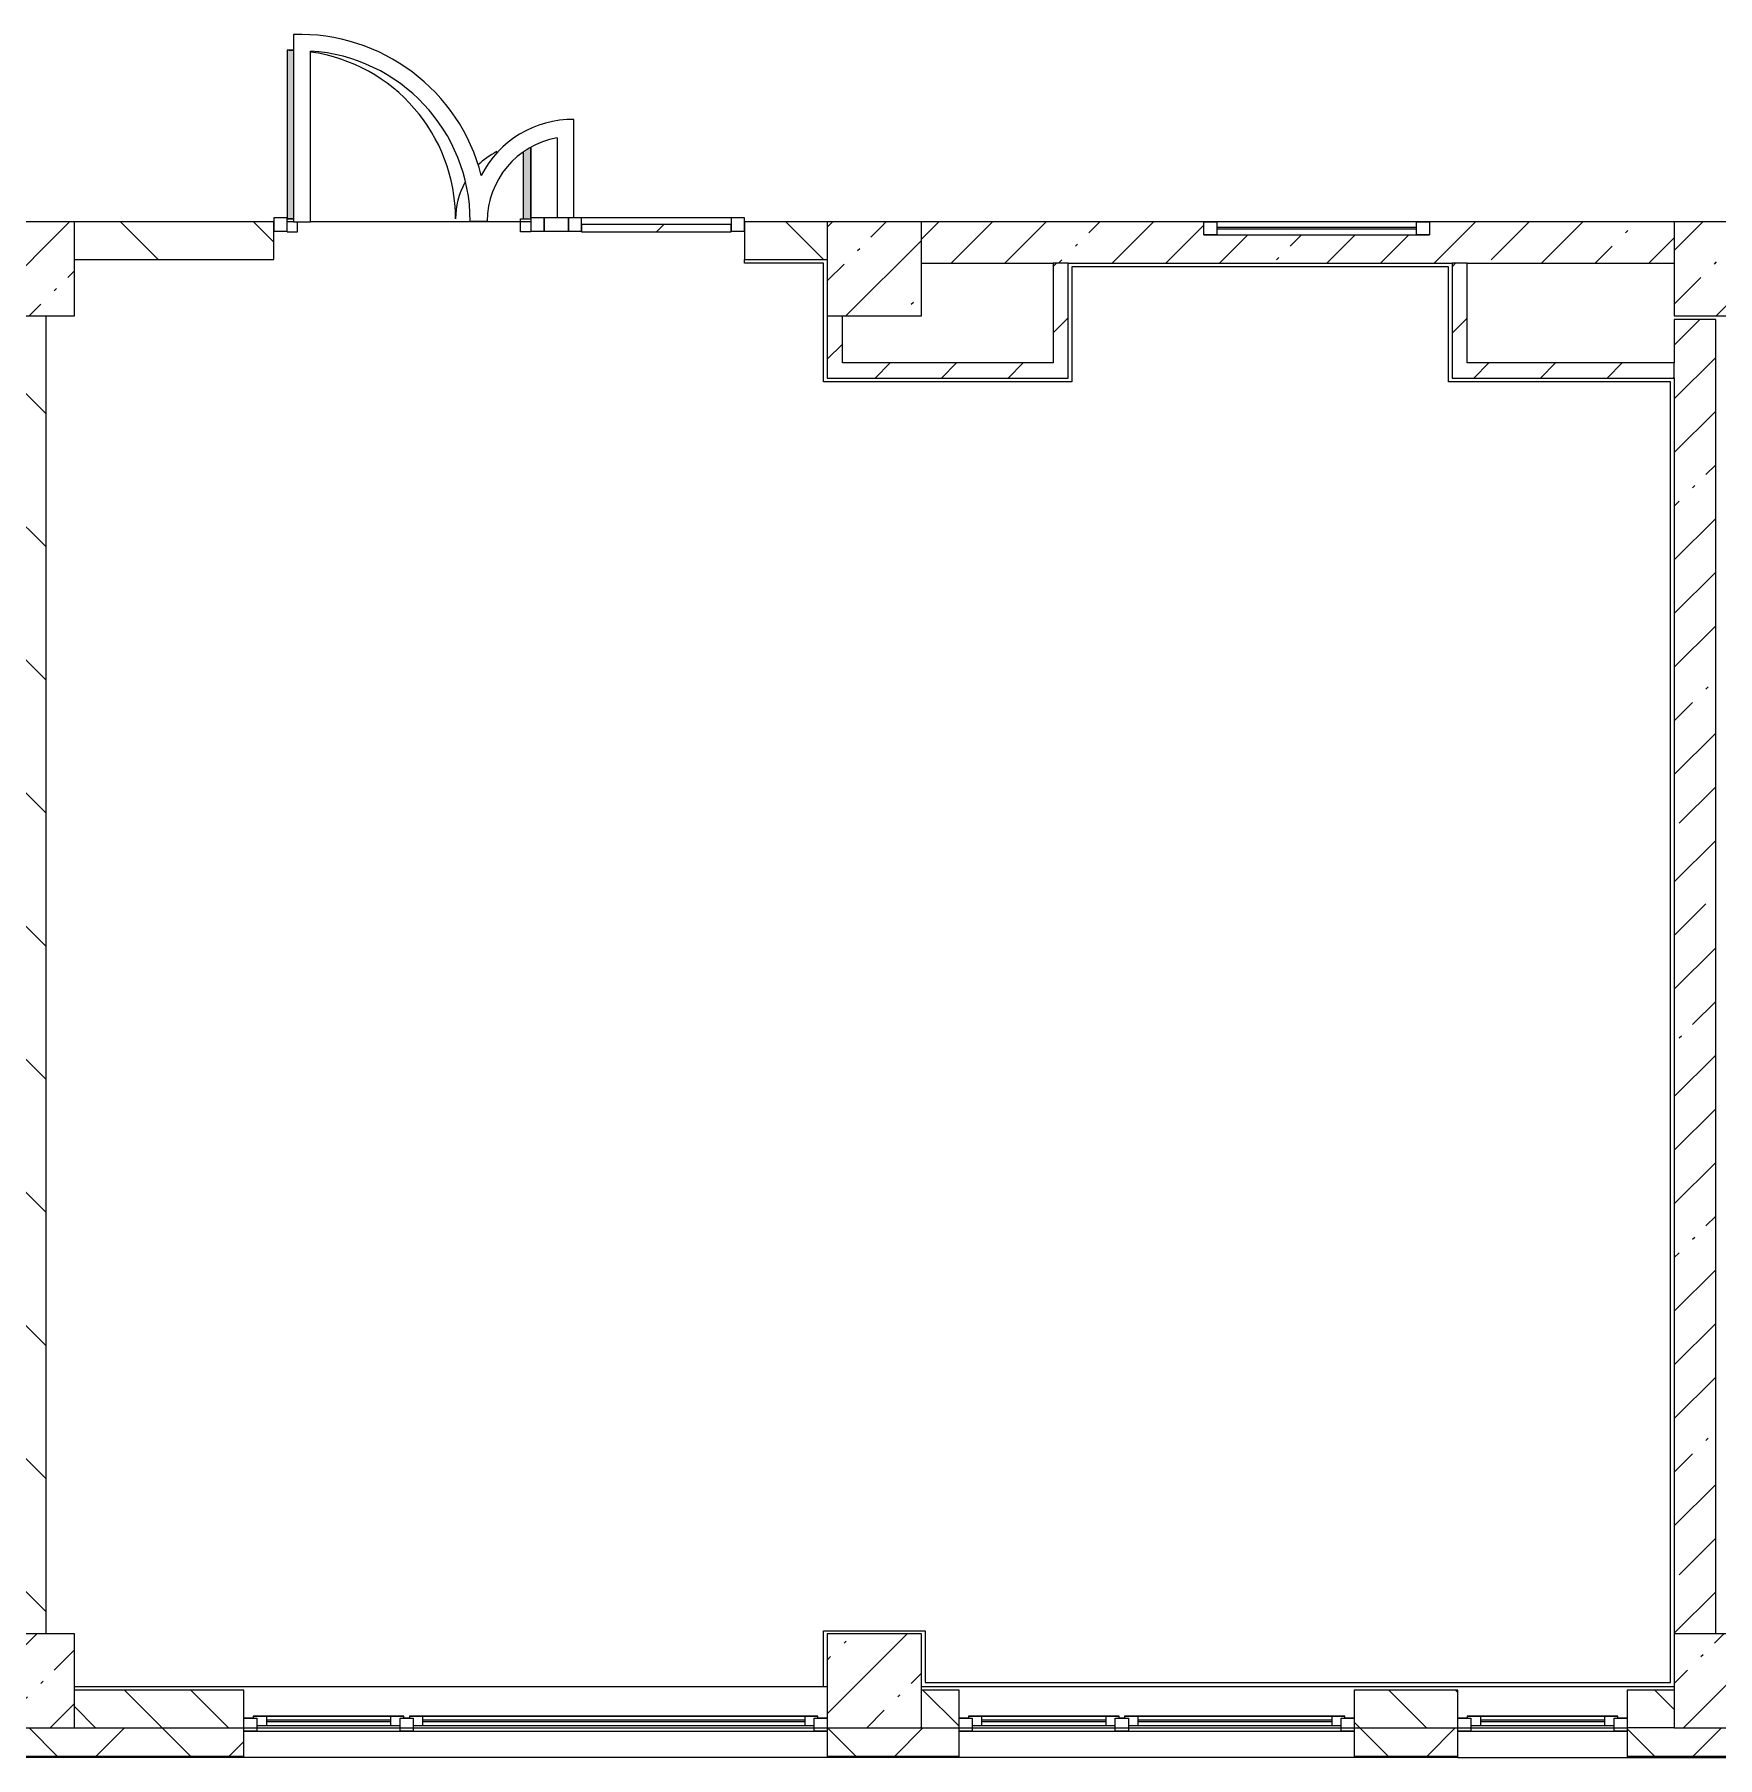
# Model space of a CAD drawing. Header units: millimetres. Extents: x -5714 to 188114, y -8553 to 29000.
# Drawn here: x 117802 to 126744, y -258 to 8895 of the extents above; entities that cross this region are included whole.
import ezdxf

# ---------------------------------------------------------------- set-up
doc = ezdxf.new("R2010")
doc.units = ezdxf.units.MM
for name, color, linetype, lineweight, true_color in [('A-DETL-GENF-5', 7, 'Continuous', 5, 0xaaaaaa), ('A-DOOR-3', 7, 'Continuous', 5, 0xaaaaaa), ('A-DOOR-4', 7, 'Continuous', 5, 0xe2e2e2), ('A-FLOR-2', 7, 'Continuous', 5, 0xaaaaaa)]:
    doc.layers.add(name, color=color, linetype=linetype, lineweight=lineweight, true_color=true_color)
for name, color, linetype, lineweight in [('A-GLAZ-2', 7, 'Continuous', 5), ('A-GLAZ-CURT-2', 7, 'Continuous', 5), ('A-GLAZ-CWMG-2', 7, 'Continuous', 5), ('A-WALL', 7, 'Continuous', 9), ('A-WALL-2', 7, 'Continuous', 5), ('I-WALL-2', 7, 'Continuous', 5), ('S-COLS-2', 7, 'Continuous', 5)]:
    doc.layers.add(name, color=color, linetype=linetype, lineweight=lineweight)
pattern_1 = [(45, (61103.76, 0), (-285.1231, 285.1231), []), (45, (61388.9, 0), (-285.1231, 285.1231), [504.031, -100.806, 16.764, -84.042])]
pattern_2 = [(135, (61103.76, 0), (-353.5534, -353.5534), [])]
pattern_3 = [(45, (61103.76, 0), (-176.7767, 176.7767), [])]

# ---------------------------------------------------------------- blocks, each defined once
blk = doc.blocks.new('BSC_Колонна _Прямоугольная - 500х500-V109-3_9_1_птичка')
at = {"layer": 'S-COLS-2'}
h = blk.add_hatch(dxfattribs=at)
h.set_pattern_fill('FP_45', color=256, style=0, pattern_type=2)
h.set_pattern_definition([(45, (-61160, -7650), (-285.1231, 285.1231), []), (45, (-60874.88, -7650), (-285.123, 285.123), [504.031, -100.806, 16.764, -84.042])])
h.paths.add_polyline_path([(-250, -250), (250, -250), (250, 250), (-250, 250)])
for p, q in [((250, 250), (-250, 250)), ((-250, 250), (-250, -250)), ((250, -250), (250, 250)), ((-250, -250), (250, -250))]:
    blk.add_line(p, q, dxfattribs=at)
blk = doc.blocks.new('BSC_Колонна _Прямоугольная - 500х500-V116-3_9_1_птичка')
at = {"layer": 'S-COLS-2'}
h = blk.add_hatch(dxfattribs=at)
h.set_pattern_fill('FP_52', color=256, style=0, pattern_type=2)
h.set_pattern_definition([(45, (-61160, -150), (-285.123, 285.123), []), (45, (-60874.88, -150), (-285.123, 285.123), [504.031, -100.806, 16.764, -84.042])])
h.paths.add_polyline_path([(-250, -250), (250, -250), (250, 250), (-250, 250)])
for p, q in [((250, 250), (-250, 250)), ((-250, 250), (-250, -250)), ((250, -250), (250, 250)), ((-250, -250), (250, -250))]:
    blk.add_line(p, q, dxfattribs=at)
blk = doc.blocks.new('BSC_Колонна _Прямоугольная - 500х500-V117-3_9_1_птичка')
at = {"layer": 'S-COLS-2'}
h = blk.add_hatch(dxfattribs=at)
h.set_pattern_fill('FP_53', color=256, style=0, pattern_type=2)
h.set_pattern_definition([(45, (-65660, -150), (-285.1231, 285.1231), []), (45, (-65374.88, -150), (-285.1231, 285.1231), [504.031, -100.806, 16.764, -84.042])])
h.paths.add_polyline_path([(-250, -250), (250, -250), (250, 250), (-250, 250)])
for p, q in [((250, 250), (-250, 250)), ((-250, 250), (-250, -250)), ((250, -250), (250, 250)), ((-250, -250), (250, -250))]:
    blk.add_line(p, q, dxfattribs=at)
blk = doc.blocks.new('BSC_Колонна _Прямоугольная - 500х500-V120-3_9_1_птичка')
at = {"layer": 'S-COLS-2'}
h = blk.add_hatch(dxfattribs=at)
h.set_pattern_fill('FP_56', color=256, style=0, pattern_type=2)
h.set_pattern_definition([(45, (-65660, -7650), (-285.1231, 285.1231), []), (45, (-65374.88, -7650), (-285.1231, 285.1231), [504.031, -100.806, 16.764, -84.042])])
h.paths.add_polyline_path([(-250, -250), (250, -250), (250, 22), (220, 22), (220, 30), (250, 30), (250, 250), (-250, 250), (-250, 30)])
for p, q in [((220, 250), (-250, 250)), ((-250, 250), (-250, -250)), ((250, -250), (250, 22)), ((-250, -250), (250, -250))]:
    blk.add_line(p, q, dxfattribs=at)
blk = doc.blocks.new('BSC_Колонна _Прямоугольная - 500х500-V128-3_9_1_птичка')
at = {"layer": 'S-COLS-2'}
h = blk.add_hatch(dxfattribs=at)
h.set_pattern_fill('FP_71', color=256, style=0, pattern_type=2)
h.set_pattern_definition([(45, (-56660, -150), (-285.123, 285.123), []), (45, (-56374.88, -150), (-285.123, 285.123), [504.031, -100.806, 16.764, -84.042])])
h.paths.add_polyline_path([(-250, -250), (250, -250), (250, 250), (-250, 250), (-250, 80.5)])
for p, q in [((250, 250), (-250, 250)), ((-250, 250), (-250, -250)), ((250, -250), (250, 250)), ((-250, -250), (250, -250))]:
    blk.add_line(p, q, dxfattribs=at)
blk = doc.blocks.new('BSC_Колонна _Прямоугольная - 500х500-V129-3_9_1_птичка')
at = {"layer": 'S-COLS-2'}
h = blk.add_hatch(dxfattribs=at)
h.set_pattern_fill('FP_72', color=256, style=0, pattern_type=2)
h.set_pattern_definition([(45, (-56660, -7650), (-285.123, 285.123), []), (45, (-56374.88, -7650), (-285.123, 285.123), [504.031, -100.806, 16.764, -84.042])])
h.paths.add_polyline_path([(-250, -250), (250, -250), (250, 250), (-250, 250)])
for p, q in [((250, 250), (-250, 250)), ((-250, 250), (-250, -250)), ((250, -250), (250, 250)), ((-250, -250), (250, -250))]:
    blk.add_line(p, q, dxfattribs=at)
blk = doc.blocks.new('120_Окно_СКБ_2Ст - 120_Окно_СКБ_2Ст 3100х2500 _мал_створка слева_ 2-22446355-3_9_1_птичка')
at = {"layer": 'A-GLAZ-2'}
for p, q in [((-1550, -127), (-1550, -57)), ((-1550, -57), (-1480, -57)), ((1550, -57), (-1550, -57)), ((-1480, -57), (-1480, -127)), ((650, -87), (-1480, -87)), ((-1480, -87), (-1480, -127)), ((-1430, -137), (-1430, -87)), ((600, -137), (600, -87)), ((650, -127), (650, -57)), ((650, -57), (720, -57)), ((650, -127), (650, -87)), ((720, -57), (720, -127)), ((1480, -87), (720, -87)), ((720, -87), (720, -127)), ((770, -137), (770, -87)), ((1430, -137), (1430, -87)), ((1480, -127), (1480, -57)), ((1480, -57), (1550, -57)), ((1480, -127), (1480, -87)), ((1550, -57), (1550, -127)), ((-1480, -127), (-1550, -127)), ((-1550, -127), (-1500, -127)), ((-1480, -127), (-1500, -127)), ((-1500, -127), (-1500, -137)), ((-1500, -137), (670, -137)), ((670, -137), (-1500, -137)), ((-1430, -107), (600, -107)), ((600, -117), (-1430, -117)), ((720, -127), (650, -127)), ((670, -127), (650, -127)), ((670, -127), (700, -127)), ((670, -137), (670, -127)), ((720, -127), (700, -127)), ((700, -127), (700, -137)), ((700, -137), (1500, -137)), ((1500, -137), (700, -137)), ((770, -107), (1430, -107)), ((1430, -117), (770, -117)), ((1550, -127), (1480, -127)), ((1500, -127), (1480, -127)), ((1500, -127), (1550, -127)), ((1500, -137), (1500, -127))]:
    blk.add_line(p, q, dxfattribs=at)
blk = doc.blocks.new('120_Окно_СКБ_1Ст - 120_Окно_СКБ_1Ст 900х2500_h_-V135-3_9_1_птичка')
at = {"layer": 'A-GLAZ-2'}
for p, q in [((-450, -127), (-450, -57)), ((-450, -57), (-380, -57)), ((450, -57), (-450, -57)), ((-380, -57), (-380, -127)), ((380, -87), (-380, -87)), ((-380, -87), (-380, -127)), ((-330, -137), (-330, -87)), ((330, -137), (330, -87)), ((380, -127), (380, -57)), ((380, -57), (450, -57)), ((380, -127), (380, -87)), ((450, -57), (450, -127)), ((-380, -127), (-450, -127)), ((-450, -127), (-400, -127)), ((-380, -127), (-400, -127)), ((-400, -127), (-400, -137)), ((-400, -137), (400, -137)), ((400, -137), (-400, -137)), ((-330, -107), (330, -107)), ((330, -117), (-330, -117)), ((450, -127), (380, -127)), ((400, -127), (380, -127)), ((400, -127), (450, -127)), ((400, -137), (400, -127))]:
    blk.add_line(p, q, dxfattribs=at)
blk = doc.blocks.new('120_Окно_СКБ_2Ст - 120_Окно_СКБ_2Ст 2100х2400 _мал створка справа_-V136-3_9_1_птичка')
at = {"layer": 'A-GLAZ-2'}
for p, q in [((-1050, -127), (-1050, -57)), ((-1050, -57), (-980, -57)), ((1050, -57), (-1050, -57)), ((-980, -57), (-980, -127)), ((150, -87), (-980, -87)), ((-980, -87), (-980, -127)), ((-930, -137), (-930, -87)), ((100, -137), (100, -87)), ((150, -127), (150, -57)), ((150, -57), (220, -57)), ((150, -127), (150, -87)), ((220, -57), (220, -127)), ((980, -87), (220, -87)), ((220, -87), (220, -127)), ((270, -137), (270, -87)), ((930, -137), (930, -87)), ((980, -127), (980, -57)), ((980, -57), (1050, -57)), ((980, -127), (980, -87)), ((1050, -57), (1050, -127)), ((-980, -127), (-1050, -127)), ((-1050, -127), (-1000, -127)), ((-980, -127), (-1000, -127)), ((-1000, -127), (-1000, -137)), ((-1000, -137), (170, -137)), ((170, -137), (-1000, -137)), ((-930, -107), (100, -107)), ((100, -117), (-930, -117)), ((220, -127), (150, -127)), ((170, -127), (150, -127)), ((170, -127), (197.9, -127)), ((170, -137), (170, -127)), ((220, -127), (200, -127)), ((200, -127), (200, -137)), ((200, -137), (1000, -137)), ((1000, -137), (200, -137)), ((270, -107), (930, -107)), ((930, -117), (270, -117)), ((1050, -127), (980, -127)), ((1000, -127), (980, -127)), ((1000, -127), (1050, -127)), ((1000, -137), (1000, -127))]:
    blk.add_line(p, q, dxfattribs=at)
blk = doc.blocks.new('Прямоугольный импост - 50 x 70 мм-V244-3_9_1_птичка')
at = {"layer": 'A-GLAZ-CWMG-2'}
for p, q in [((-70, 35), (0, 35)), ((-70, -35), (-70, 35)), ((0, 35), (0, -35)), ((0, -35), (-70, -35))]:
    blk.add_line(p, q, dxfattribs=at)
blk = doc.blocks.new('Дверь_Витражная_остекление_ - ДВН_ДАО_Главный вход_1200 в свету-V253-3_9_1_птичка')
at = {"layer": 'A-DOOR-4'}
for points in [[(-647.5, 30), (-613.5, 35), (-613.5, 925), (-647.5, 921), (-647.5, 35)], [(607.5, 30), (647.5, 35), (647.5, 409.8), (607.5, 377.7), (607.5, 35)]]:
    blk.add_hatch(color=256, dxfattribs=at).paths.add_polyline_path(points)
at = {"layer": 'A-DETL-GENF-5'}
for p, q in [((-613.5, 925), (-647.5, 925)), ((-647.5, 925), (-647.5, 35)), ((607.5, 384.3), (607.5, 30)), ((647.5, 35), (647.5, 409.8)), ((-647.5, 30), (-613.5, 30)), ((-613.5, 30), (-647.5, 30)), ((-592.5, -40), (-592.5, 14.3)), ((592.5, -40), (592.5, 30)), ((592.5, 30), (647.5, 30)), ((607.5, 30), (647.5, 30)), ((-647.5, -40), (-592.5, -40)), ((647.5, -40), (592.5, -40))]:
    blk.add_line(p, q, dxfattribs=at)
at = {"layer": 'A-DOOR-3'}
for p, q in [((-647.5, 925), (-647.5, 35)), ((647.5, 409.8), (647.5, 35))]:
    blk.add_line(p, q, dxfattribs=at)
for centre, radius, start, end in [((-647.5, 30), 895, 87.78643, 90), ((-647.5, 30), 895, 360, 81.92896), ((647.5, 30), 400, 116.90086, 134.57164), ((647.5, 30), 400, 151.2391, 180)]:
    blk.add_arc(centre, radius, start, end, dxfattribs=at)
blk = doc.blocks.new('Системная панель - Стемалит - 40мм-V246-3_9_1_птичка')
at = {"layer": 'A-GLAZ-CURT-2'}
for p, q in [((65, 35), (-65, 35)), ((-65, 35), (-65, -35)), ((65, -35), (65, 35)), ((-65, -35), (65, -35))]:
    blk.add_line(p, q, dxfattribs=at)
blk = doc.blocks.new('Прямоугольный импост - 50 x 70 мм-V247-3_9_1_птичка')
at = {"layer": 'A-GLAZ-CWMG-2'}
for p, q in [((-35, 35), (35, 35)), ((-35, -35), (-35, 35)), ((35, 35), (35, -35)), ((35, -35), (-35, -35))]:
    blk.add_line(p, q, dxfattribs=at)
blk = doc.blocks.new('Прямоугольный импост - 50 x 70 мм-V248-3_9_1_птичка')
at = {"layer": 'A-GLAZ-CWMG-2'}
for p, q in [((0, 35), (-70, 35)), ((-70, 35), (-70, -35)), ((0, -35), (0, 35)), ((-70, -35), (0, -35))]:
    blk.add_line(p, q, dxfattribs=at)
blk = doc.blocks.new('Системная панель - Стекло - 40мм-V254-3_9_1_птичка')
at = {"layer": 'A-GLAZ-CURT-2'}
h = blk.add_hatch(dxfattribs=at)
h.set_pattern_fill('FP_147', color=256, style=0, pattern_type=2)
h.set_pattern_definition([(45, (-60502.5, -7385.7), (-1414.214, 1414.214), [1000, -3000]), (45, (-61502.5, -7885.7), (-1414.214, 1414.214), [3000, -1000]), (45, (-59502.5, -8385.7), (-1414.214, 1414.214), [1000, -3000])])
h.paths.add_polyline_path([(397.5, -40), (397.5, 0), (-397.5, 0), (-397.5, -40), (-337, -40)])
for p, q in [((397.5, 0), (-397.5, 0)), ((-397.5, 0), (-397.5, -40)), ((397.5, -40), (397.5, 0)), ((-397.5, -40), (397.5, -40))]:
    blk.add_line(p, q, dxfattribs=at)
blk = doc.blocks.new('Прямоугольный импост - 50 x 70 мм-V250-3_9_1_птичка')
at = {"layer": 'A-GLAZ-CWMG-2'}
for p, q in [((-35, 35), (35, 35)), ((-35, -35), (-35, 35)), ((35, 35), (35, -35)), ((35, -35), (-35, -35))]:
    blk.add_line(p, q, dxfattribs=at)
blk = doc.blocks.new('Прямоугольный импост - 50 x 70 мм-V251-3_9_1_птичка')
at = {"layer": 'A-GLAZ-CWMG-2'}
blk.add_line((42060, 7920), (41265, 7920), dxfattribs=at)
blk = doc.blocks.new('120_Окно_СКБ_1Ст - 120_Окно_СКБ_1Ст 400х1200 EI30-V257-3_9_1_птичка')
at = {"layer": 'A-GLAZ-2'}
for p, q in [((-600, 40), (-600, 110)), ((-600, 110), (-530, 110)), ((600, 110), (-600, 110)), ((-530, 110), (-530, 40)), ((530, 40), (530, 110)), ((530, 110), (600, 110)), ((600, 110), (600, 40)), ((-530, 40), (-600, 40)), ((-600, 40), (600, 40)), ((530, 80), (-530, 80)), ((530, 70), (-530, 70)), ((600, 40), (530, 40))]:
    blk.add_line(p, q, dxfattribs=at)

msp = doc.modelspace()

# ---------------------------------------------------------------- hatches: boundary and pattern name
at = {"layer": 'A-WALL-2'}
h = msp.add_hatch(dxfattribs=at)
h.set_pattern_fill('FP_64', color=256, style=0, pattern_type=2)
h.set_pattern_definition([(135, (61103.76, 0), (-176.7767, -176.7767), [])])
h.paths.add_polyline_path([(126362.5, -100), (126513.8, -100), (126513.8, 100), (126263.8, 100), (126263.8, -100)])
h.paths.add_polyline_path([(116108.2, -100), (116613.8, -100), (116613.8, 100), (115863.8, 100), (115863.8, -100)])
h.paths.add_polyline_path([(118013.8, -100), (118913.8, -100), (118913.8, 100), (118013.8, 100), (118013.8, -52.2)])
h.paths.add_polyline_path([(125363.8, -100), (125363.8, 100), (124813.8, 100), (124813.8, -100)])
h.paths.add_polyline_path([(122513.8, -100), (122713.8, -100), (122713.8, 100), (122513.8, 100), (122513.8, 42.9)])
h.paths.add_polyline_path([(104921.8, -100), (105413.8, -100), (105413.8, 100), (104513.8, 100), (104513.8, -100)])
h.paths.add_polyline_path([(109263.8, -100), (109263.8, 100), (109013.8, 100), (109013.8, -100)])
h.paths.add_polyline_path([(112113.8, -100), (112113.8, 100), (111363.8, 100), (111363.8, -100)])
h.paths.add_polyline_path([(103763.8, -100), (104013.8, -100), (104013.8, 100), (103763.8, 100)])
h.paths.add_polyline_path([(113513.8, -100), (113763.8, -100), (113763.8, 100), (113513.8, 100), (113513.8, 33.3)])
h.paths.add_polyline_path([(102863.8, -100), (102863.8, 100), (102243.8, 100), (102243.8, -100)])
h.paths.add_polyline_path([(99643.8, -100), (99643.8, 100), (99593.8, 100), (99593.8, -100)])
h = msp.add_hatch(dxfattribs=at)
h.set_pattern_fill('FP_66', color=256, style=0, pattern_type=2)
h.set_pattern_definition([(45, (61103.76, 0), (-353.5534, 353.5534), []), (135, (61103.76, 0), (-353.5534, -353.5534), [])])
h.paths.add_polyline_path([(131763.8, -250), (131763.8, -100), (128163.8, -100), (128163.8, -250), (131023.5, -250)])
h.paths.add_polyline_path([(136803.8, -250), (136803.8, -100), (132663.8, -100), (132663.8, -250), (136616.7, -250)])
h.paths.add_polyline_path([(118013.8, -250), (118913.8, -250), (118913.8, -100), (117730.9, -100), (117730.9, -250), (117972.7, -250)])
h.paths.add_polyline_path([(122513.8, -250), (122713.8, -250), (122713.8, -100), (122013.8, -100), (122013.8, -250)])
h.paths.add_polyline_path([(124813.8, -250), (125363.8, -250), (125363.8, -100), (124813.8, -100)])
h.paths.add_polyline_path([(127013.8, -250), (127263.8, -250), (127263.8, -100), (126263.8, -100), (126263.8, -250), (126513.8, -250)])
at = {"layer": 'I-WALL-2'}
h = msp.add_hatch(dxfattribs=at)
h.set_pattern_fill('FP_65', color=256, style=0, pattern_type=2)
h.set_pattern_definition(pattern_2)
h.paths.add_polyline_path([(121701.5, 7700), (122013.8, 7700), (122013.8, 7900), (121573.8, 7900), (121573.8, 7700)])
h.paths.add_polyline_path([(118013.8, 7700), (119073.8, 7700), (119073.8, 7900), (118013.8, 7900)])
h = msp.add_hatch(dxfattribs=at)
h.set_pattern_fill('FP_62', color=256, style=0, pattern_type=2)
h.set_pattern_definition(pattern_1)
h.paths.add_polyline_path([(123293.8, 7680), (126513.8, 7680), (126513.8, 7900), (125213.8, 7900), (125213.8, 7830), (124013.8, 7830), (124013.8, 7900), (122513.8, 7900), (122513.8, 7680), (123213.8, 7680)])
h = msp.add_hatch(dxfattribs=at)
h.set_pattern_fill('FP_67', color=256, style=0, pattern_type=2)
h.set_pattern_definition(pattern_3)
h.paths.add_polyline_path([(123293.8, 7150), (123293.8, 7680), (123213.8, 7680), (123213.8, 7150)])
h = msp.add_hatch(dxfattribs=at)
h.set_pattern_fill('FP_67', color=256, style=0, pattern_type=2)
h.set_pattern_definition(pattern_3)
h.paths.add_polyline_path([(125413.8, 7070), (125413.8, 7680), (125333.8, 7680), (125333.8, 7070)])
h = msp.add_hatch(dxfattribs=at)
h.set_pattern_fill('FP_65', color=256, style=0, pattern_type=2)
h.set_pattern_definition(pattern_2)
h.paths.add_polyline_path([(117664.5, 400), (117864.5, 400), (117864.5, 7400), (117664.5, 7400), (117664.5, 808.9)])
h = msp.add_hatch(dxfattribs=at)
h.set_pattern_fill('FP_67', color=256, style=0, pattern_type=2)
h.set_pattern_definition(pattern_3)
h.paths.add_polyline_path([(122093.8, 7150), (122093.8, 7400), (122013.8, 7400), (122013.8, 7150)])
h = msp.add_hatch(dxfattribs=at)
h.set_pattern_fill('FP_62', color=256, style=0, pattern_type=2)
h.set_pattern_definition(pattern_1)
h.paths.add_polyline_path([(126513.8, 400), (126733.8, 400), (126733.8, 7380), (126513.8, 7380), (126513.8, 808.9)])
h = msp.add_hatch(dxfattribs=at)
h.set_pattern_fill('FP_67', color=256, style=0, pattern_type=2)
h.set_pattern_definition(pattern_3)
h.paths.add_polyline_path([(123293.8, 7070), (123293.8, 7150), (122013.8, 7150), (122013.8, 7070)])
h = msp.add_hatch(dxfattribs=at)
h.set_pattern_fill('FP_67', color=256, style=0, pattern_type=2)
h.set_pattern_definition(pattern_3)
h.paths.add_polyline_path([(126513.8, 7070), (126513.8, 7150), (125413.8, 7150), (125413.8, 7070), (125430.3, 7070)])

# ---------------------------------------------------------------- linework, layer by layer
at = {"layer": 'A-FLOR-2'}
for p, q in [((119177.8, 8894.4), (119177.8, 7900)), ((119267.8, 7900), (119267.8, 8806.8)), ((120667.9, 7920.7), (120667.9, 8443.9)), ((120577.9, 8346.4), (120577.9, 7920.7)), ((119177.8, 7900), (119143.8, 7900)), ((119177.8, 7900), (119267.8, 7900)), ((120438.8, 7900), (119267.8, 7900)), ((120116.4, 7903.5), (120206.4, 7903.5)), ((121573.8, 7680), (121573.8, 7700)), ((121993.8, 7680), (121573.8, 7680)), ((121993.8, 7050), (121993.8, 7680)), ((125313.8, 7660), (123313.8, 7660)), ((123313.8, 7660), (123313.8, 7050)), ((125313.8, 7050), (125313.8, 7660)), ((123313.8, 7050), (121993.8, 7050)), ((126493.8, 7050), (125313.8, 7050)), ((126493.8, 140), (126493.8, 7050)), ((121993.8, 120), (121993.8, 415)), ((121993.8, 415), (122533.8, 415)), ((122533.8, 415), (122533.8, 140)), ((122533.8, 140), (126493.8, 140))]:
    msp.add_line(p, q, dxfattribs=at)
for centre, radius, start, end in [((119211.4, 7900), 995, 14.33829, 91.93805), ((119211.4, 7903.5), 905, 360, 86.42904), ((120660.4, 7900), 544, 89.21005, 153.06648), ((120660.4, 7900), 454, 100.46985, 179.55829)]:
    msp.add_arc(centre, radius, start, end, dxfattribs=at)
at = {"layer": 'A-WALL'}
for p, q in [((123293.8, 7680), (123213.8, 7680)), ((125413.8, 7680), (125333.8, 7680)), ((126513.8, 7070), (126513.8, 7150)), ((118013.8, -100), (118913.8, -100)), ((122513.8, -100), (122713.8, -100)), ((124813.8, -100), (125363.8, -100)), ((126513.8, -100), (126263.8, -100)), ((117513.8, -250), (118913.8, -250)), ((117513.8, -253), (118913.8, -253)), ((122013.8, -250), (122713.8, -250)), ((122013.8, -253), (122713.8, -253)), ((124813.8, -250), (125363.8, -250)), ((124813.8, -253), (125363.8, -253)), ((126263.8, -250), (127263.8, -250)), ((126263.8, -253), (127263.8, -253))]:
    msp.add_line(p, q, dxfattribs=at)
at = {"layer": 'A-WALL-2'}
for p, q in [((118913.8, 100), (118013.8, 100)), ((118913.8, -258), (118913.8, 100)), ((122713.8, 100), (122513.8, 100)), ((122713.8, -258), (122713.8, 100)), ((125363.8, 100), (124813.8, 100)), ((124813.8, 100), (124813.8, -258)), ((125363.8, -258), (125363.8, 100)), ((126513.8, 100), (126263.8, 100)), ((126263.8, 100), (126263.8, -258)), ((118913.8, -100), (122013.8, -100)), ((122013.8, -100), (122013.8, -258)), ((122713.8, -100), (124813.8, -100)), ((125363.8, -100), (126263.8, -100)), ((125363.8, -258), (111363.8, -258)), ((125363.8, -258), (136961.8, -258))]:
    msp.add_line(p, q, dxfattribs=at)
at = {"layer": 'I-WALL-2'}
for p, q in [((119073.8, 7900), (118013.8, 7900)), ((119073.8, 7700), (119073.8, 7900)), ((122013.8, 7900), (121573.8, 7900)), ((121573.8, 7900), (121573.8, 7700)), ((124013.8, 7900), (122513.8, 7900)), ((126513.8, 7900), (125213.8, 7900)), ((118013.8, 7700), (119073.8, 7700)), ((121573.8, 7700), (122013.8, 7700)), ((122513.8, 7680), (123213.8, 7680)), ((123213.8, 7680), (123213.8, 7150)), ((123293.8, 7070), (123293.8, 7680)), ((123293.8, 7680), (125333.8, 7680)), ((125333.8, 7680), (125333.8, 7070)), ((125413.8, 7150), (125413.8, 7680)), ((125413.8, 7680), (126513.8, 7680)), ((117864.5, 400), (117864.5, 7400)), ((122013.8, 7400), (122013.8, 7070)), ((122093.8, 7150), (122093.8, 7400)), ((126513.8, 7380), (126513.8, 7150)), ((126733.8, 7380), (126513.8, 7380)), ((126733.8, 400), (126733.8, 7380)), ((123213.8, 7150), (122093.8, 7150)), ((126513.8, 7150), (125413.8, 7150)), ((122013.8, 7070), (123293.8, 7070)), ((125333.8, 7070), (126513.8, 7070)), ((126513.8, 7070), (126513.8, 400)), ((118013.8, 120), (122013.8, 120)), ((122513.8, 120), (126513.8, 120))]:
    msp.add_line(p, q, dxfattribs=at)

# ---------------------------------------------------------------- block references
at = {"layer": 'A-DOOR-3'}
msp.add_blockref('Дверь_Витражная_остекление_ - ДВН_ДАО_Главный вход_1200 в свету-V253-3_9_1_птичка', (119791.3, 7885.7), dxfattribs=at)
at = {"layer": 'A-GLAZ-2'}
msp.add_blockref('120_Окно_СКБ_1Ст - 120_Окно_СКБ_1Ст 400х1200 EI30-V257-3_9_1_птичка', (124613.8, 7790), dxfattribs=at)
at = {"layer": 'A-GLAZ-2', "rotation": 180}
for name, p in [('120_Окно_СКБ_2Ст - 120_Окно_СКБ_2Ст 3100х2500 _мал_створка слева_ 2-22446355-3_9_1_птичка', (120463.8, -175)), ('120_Окно_СКБ_2Ст - 120_Окно_СКБ_2Ст 2100х2400 _мал створка справа_-V136-3_9_1_птичка', (123763.8, -175)), ('120_Окно_СКБ_1Ст - 120_Окно_СКБ_1Ст 900х2500_h_-V135-3_9_1_птичка', (125813.8, -175))]:
    msp.add_blockref(name, p, dxfattribs=at)
at = {"layer": 'A-GLAZ-CURT-2'}
for name, p in [('Системная панель - Стемалит - 40мм-V246-3_9_1_птичка', (120573.8, 7885.7)), ('Системная панель - Стекло - 40мм-V254-3_9_1_птичка', (121106.3, 7885.7))]:
    msp.add_blockref(name, p, dxfattribs=at)
at = {"layer": 'A-GLAZ-CWMG-2', "rotation": 180}
msp.add_blockref('Прямоугольный импост - 50 x 70 мм-V248-3_9_1_птичка', (119073.8, 7885.7), dxfattribs=at)
at = {"layer": 'A-GLAZ-CWMG-2', "extrusion": (0, 0, -1), "rotation": 180}
for name, p in [('Прямоугольный импост - 50 x 70 мм-V247-3_9_1_птичка', (-120473.8, 7885.7)), ('Прямоугольный импост - 50 x 70 мм-V250-3_9_1_птичка', (-120673.8, 7885.7)), ('Прямоугольный импост - 50 x 70 мм-V244-3_9_1_птичка', (-121573.8, 7885.7))]:
    msp.add_blockref(name, p, dxfattribs=at)
at = {"layer": 'A-GLAZ-CWMG-2'}
msp.add_blockref('Прямоугольный импост - 50 x 70 мм-V251-3_9_1_птичка', (79443.8, 0.7), dxfattribs=at)
at = {"layer": 'S-COLS-2'}
for name, p in [('BSC_Колонна _Прямоугольная - 500х500-V129-3_9_1_птичка', (117763.8, 7650)), ('BSC_Колонна _Прямоугольная - 500х500-V109-3_9_1_птичка', (122263.8, 7650)), ('BSC_Колонна _Прямоугольная - 500х500-V120-3_9_1_птичка', (126763.8, 7650)), ('BSC_Колонна _Прямоугольная - 500х500-V128-3_9_1_птичка', (117763.8, 150)), ('BSC_Колонна _Прямоугольная - 500х500-V116-3_9_1_птичка', (122263.8, 150)), ('BSC_Колонна _Прямоугольная - 500х500-V117-3_9_1_птичка', (126763.8, 150))]:
    msp.add_blockref(name, p, dxfattribs=at)

doc.saveas('drawing.dxf')
